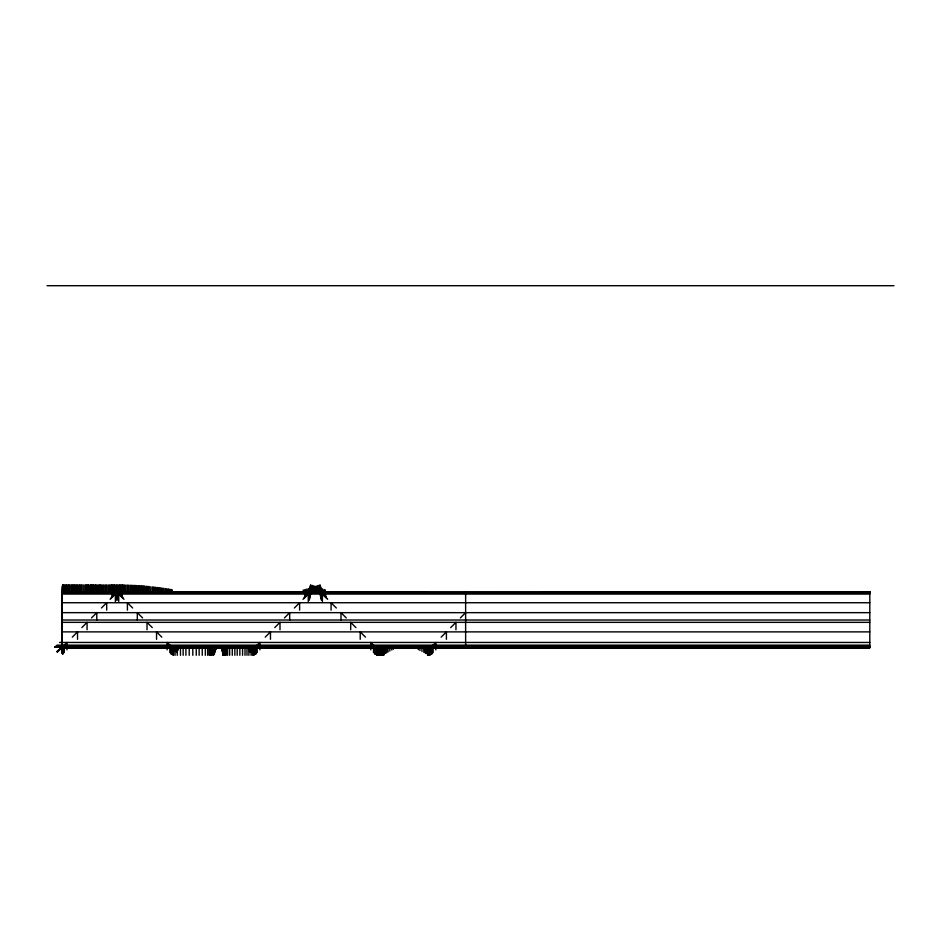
<?xml version="1.0" encoding="UTF-8"?>
<svg xmlns="http://www.w3.org/2000/svg" width="941" height="941" viewBox="0 0 941 941"><rect width="100%" height="100%" fill="white"/><g stroke="black" fill="none" stroke-linecap="round" stroke-linejoin="round"><path stroke-width="1.41" d="M62.247 586.443L62.235 592.418L67.493 589.289M67.728 589.925L62.471 592.301L62.482 585.667M68.046 590.936L62.8 592.183L62.8 584.973M68.293 591.854L63.047 592.148L63.047 584.737M120.072 592.042L114.814 592.171L114.814 584.737M119.307 584.749L119.295 591.96M63.8 584.726L63.788 592.148L69.034 592.148M65.07 584.726L65.047 592.148L70.304 592.148M117.872 592.101L112.614 592.218L112.638 584.784M119.025 592.065L113.779 592.195L113.79 584.761M114.049 592.03L120.342 592.207L120.354 584.773M121.518 593.006L116.261 592.171L121.495 592.242L121.518 584.82M307.06 590.772L312.318 592.454L312.33 585.42M323.61 590.725L318.364 592.465L318.376 585.455M66.282 584.726L66.258 592.16L71.504 592.148M67.046 584.737L67.011 592.16L72.269 592.148M116.143 592.136L110.885 592.242L110.92 584.82M116.849 592.112L111.591 592.23L111.626 584.808M122.553 584.843L122.518 592.042M117.272 592.124L123.224 592.301L123.259 584.879M308.166 591.124L313.424 592.806L313.447 585.784M317.282 585.808L317.258 592.83L321.293 591.489M68.422 584.737L68.387 592.171L73.633 592.148M69.434 584.749L69.387 592.171L74.645 592.16M113.391 592.183L108.133 592.289L108.18 584.855M114.778 592.16L109.521 592.265L109.556 584.843M119.342 592.195L124.6 592.348L124.647 584.926M314.647 591.807L314.682 586.184M316.047 591.818L316.07 586.196M70.904 584.749L70.857 592.183L76.103 592.16M72.081 584.761L72.022 592.195L77.28 592.171M105.51 584.89L105.463 592.312L68.234 592.171M106.674 584.879L106.627 592.301L111.873 592.195M126.047 584.984L125.988 592.136M314.964 592.16L315 586.537M315.741 592.171L315.776 586.549M73.186 584.773L73.116 592.195L78.374 592.171M74.28 584.773L74.21 592.207L80.573 592.183M106.78 592.254L101.522 592.348L101.593 584.914M109.238 592.23L102.851 592.336L102.91 584.902M104.051 584.902L103.981 592.218M127.588 585.043L127.517 592.195M314.212 592.395L314.259 586.772M316.505 592.418L316.552 586.808M75.315 592.218L75.386 584.784M76.586 584.796L76.503 592.23L81.761 592.195M77.644 584.808L77.574 592.23L82.82 592.195M79.044 584.82L78.962 592.242L84.208 592.207M101.722 592.265L96.464 592.348L96.547 584.926M102.851 592.336L97.735 592.348L97.817 584.926M104.039 592.265L98.793 592.348L98.864 584.926M105.639 592.254L99.64 592.348L99.711 584.926M100.464 584.914L100.381 592.254M128.694 592.524L128.764 585.102M312.753 592.854L312.812 587.231M317.976 592.912L318.034 587.302M79.973 584.82L79.891 592.254L90.489 592.336L90.583 584.902M81.173 584.832L81.079 592.265L86.337 592.218M82.22 584.843L82.126 592.277L87.384 592.23M83.808 584.855L83.714 592.289L88.972 592.242M85.196 592.301L85.278 584.867M86.231 584.879L86.137 592.301L91.395 592.254M87.148 584.879L87.054 592.312L92.312 592.254M93.147 592.254L87.889 592.312L87.983 584.89M93.794 592.265L88.536 592.324L88.63 584.89M90.148 584.902L90.054 592.324L74.527 592.218L111.003 592.36M96.464 592.348L91.206 592.336L91.301 584.902M98.135 592.265L92.136 592.336L92.218 584.914M92.971 584.914L92.877 592.277M98.793 592.348L93.571 592.348L93.653 584.914M100.04 592.277L94.782 592.348L94.876 584.914M100.722 592.277L95.476 592.348L95.559 584.926M130.176 592.595L130.27 585.173M319.528 587.819L319.47 592.018L316.823 592.948M131.305 592.654L131.411 585.231M311.306 591.901L311.365 587.678M132.634 592.736L132.752 585.314M309.707 592.395L309.777 588.16M321.104 592.583L321.163 588.384M133.775 592.795L133.904 585.373M134.539 592.842L134.669 585.42M322.363 593.03L322.434 588.831M135.386 592.901L135.528 585.478M308.472 592.759L308.554 588.525M136.445 592.959L136.586 585.537M306.942 591.807L307.001 588.984M323.975 592.195L324.033 589.395M137.739 591.807L137.88 585.631M305.754 592.16L305.813 589.337M325.21 592.642L325.268 589.842M138.739 591.877L138.88 585.702M139.444 591.936L139.597 585.749M140.668 592.018L140.821 585.843M304.366 592.559L304.437 589.725M141.362 592.077L141.526 585.89M303.155 592.889L303.237 590.066M142.115 592.136L142.279 585.949M143.044 592.207L143.22 586.031M143.761 592.265L143.949 586.09M144.208 592.312L144.396 586.125M145.726 592.442L145.926 586.267M146.373 592.501L146.584 586.325M147.208 592.571L147.431 586.396M148.137 592.665L148.36 586.49M149.078 592.759L149.325 586.584M150.572 592.912L150.819 586.737M152.207 591.842L152.43 586.902M153.265 591.96L153.489 587.019M154.465 592.089L154.7 587.16M155.406 592.195L155.641 587.266M156.794 592.371L157.053 587.431M157.876 592.501L158.135 587.572M159.076 592.654L159.347 587.725M160.182 592.795L160.464 587.866M161.299 592.948L161.581 588.019M162.475 591.865L162.699 588.172M163.663 592.03L163.899 588.337M165.145 592.242L165.393 588.548M166.157 592.395L166.404 588.701M167.533 592.607L167.804 588.913M168.31 592.724L168.568 589.042M169.521 592.924L169.792 589.231M170.897 591.901L171.086 589.442M171.591 592.571L171.827 589.654M171.838 592.889L172.05 590.125M57.66 651.772L66.976 642.456L66.976 649.878M72.292 637.139L77.538 631.882L77.538 639.315M81.832 627.6L87.078 622.354L87.078 629.776M91.512 617.919L96.77 612.662L96.77 620.095M101.44 607.992L106.698 602.734L106.698 610.168M110.109 599.323L115.367 594.065L115.367 601.499M250.588 651.772L259.904 642.456L259.904 649.878M265.221 637.139L270.467 631.882L270.467 639.315M274.748 627.6L279.995 622.354L279.995 629.776M284.441 617.919L289.687 612.662L289.687 620.095M294.357 607.992L299.614 602.734L299.614 610.168M303.026 599.323L308.272 594.065L308.272 601.499M426.849 651.443L435.836 642.456L435.836 649.878M441.153 637.139L446.41 631.882L446.41 639.315M450.692 627.6L455.95 622.354L455.95 629.776M460.372 617.919L465.63 612.662M426.508 651.772L431.766 646.514L431.766 653.948M57.342 651.913L62.6 646.82L62.6 654.019M250.282 651.913L255.529 646.82L255.529 654.019M426.191 651.913L431.449 646.82L431.449 654.019M111.014 598.229L116.261 593.171M303.931 598.229L309.177 593.171M57.083 651.819L62.341 647.067L62.341 653.795M250.024 651.819L255.27 647.067L255.27 653.795M425.944 651.819L431.201 647.067L431.201 653.795M111.403 597.3L116.649 592.818M304.319 597.3L309.577 592.818M56.801 651.513L62.059 647.302M249.741 651.513L254.987 647.302L254.987 653.254M425.65 651.513L430.907 647.302L430.907 653.254M111.697 596.382L116.943 592.583M304.625 596.382L309.871 592.583M249.483 651.078L254.74 647.49L254.74 652.925M425.403 651.078L430.66 647.49L430.66 652.925M112.003 595.277L117.26 592.383M304.943 595.277L310.201 592.383M249.212 650.431L254.47 647.655L254.47 653.971M425.132 650.431L430.39 647.655L430.39 653.971M386.269 646.702L383.646 647.749L384.034 654.477M216.054 646.749L213.431 647.761L213.995 654.501M248.977 649.749L254.235 647.761L254.235 654.642M424.897 649.749L430.155 647.761L430.155 654.642M112.285 594.194L117.543 592.242M305.225 594.194L310.483 592.242M322.516 591.089L317.258 592.83L317.258 590.395M386.151 646.949L383.528 647.784L383.716 654.924M215.901 647.055L213.278 647.808L213.701 654.865M386.081 647.09L383.446 647.808L383.846 654.771M387.316 646.938L383.375 647.831L383.481 655.136M218.394 646.879L213.136 647.843L213.407 655.124M248.706 648.796L253.952 647.843L253.952 655.148M424.603 648.796L429.861 647.843L429.861 655.148M388.551 646.914L383.305 647.843L383.599 655.042M112.591 593.006L117.848 592.171M305.531 593.006L310.789 592.171M383.352 655.218L383.222 647.855L388.48 647.196M110.709 592.218L105.463 592.207M848.288 592.371L850.817 592.324M820.717 592.36L869.802 592.148L61.906 592.242L62.059 653.254M829.127 592.36L857.18 592.183L819.317 592.348M848.77 592.36L857.18 592.218L824.928 592.36M629.964 592.771L869.802 592.148L831.938 592.348M840.348 592.371L869.802 592.148L789.852 592.36M841.76 592.36L844.559 592.312M869.802 647.749L61.906 647.749L869.802 647.82L869.802 592.171L833.338 592.36M95.747 592.265L74.527 592.195L119.413 592.36M844.559 592.277L837.549 592.36L857.18 592.195L834.738 592.36M826.327 592.36L863.473 592.171M858.415 592.36L863.473 592.312M812.295 592.36L869.802 592.148L777.231 592.36M796.874 592.36L869.802 592.148L806.684 592.348M615.932 646.938L491.108 647.396M624.024 647.29L701.621 646.938M831.938 592.242L869.802 592.148M755.588 647.008L491.355 647.702M655.324 647.22L680.343 647.114M541.593 592.559L794.063 592.195M478.475 646.961L495.307 646.938M818.835 647.102L743.002 647.384M507.27 647.761L749.295 647.208M47.05 285.699L893.95 285.699M61.906 592.383L869.802 592.383M61.906 592.583L869.802 592.583M61.906 592.818L869.802 592.818M61.906 593.171L869.802 593.171M61.906 594.065L869.802 594.065M61.906 602.734L869.802 602.734M61.906 612.662L869.802 612.662M61.906 620.013L869.802 620.013M61.906 622.354L869.802 622.354M61.906 631.882L869.802 631.882M59.554 642.456L869.802 642.456M56.86 645.15L869.802 645.15M55.813 646.185L869.802 646.185M55.484 646.514L869.802 646.514M55.166 646.82L869.802 646.82M54.907 647.067L869.802 647.067M54.625 647.302L869.802 647.302M61.906 647.49L869.802 647.49M102.581 592.36L61.906 592.148L87.16 592.16M99.781 592.16L427.99 592.595M154.477 592.36L61.906 592.148L301.755 592.771M92.771 592.36L61.906 592.148L134.845 592.36M453.233 646.961L436.401 646.938M87.419 647.079L131.916 647.126M453.233 647.42L315.776 646.938M125.576 647.314L194.999 647.584M453.103 647.714L150.889 646.949M176.12 647.196L443.552 647.784M141.856 592.36L61.906 592.148L125.024 592.348M61.906 592.148L112.402 592.242M61.906 592.301L91.359 592.36L87.16 592.312L90.054 592.277M238.861 647.208L301.438 647.42M213.807 646.961L339.066 647.42M84.349 592.36L74.527 592.207L99.781 592.336M96.97 592.36L74.527 592.195L106.792 592.36M68.234 592.207L98.37 592.36M74.527 592.207L95.57 592.36M80.891 592.324L83.42 592.371M120.742 592.242L124.683 592.371M423.003 647.514L428.261 647.867L428.414 655.301M422.932 647.267L428.19 647.855L428.237 655.242M422.862 647.02L428.12 647.855L428.19 655.195L428.049 646.396M319.905 592.171L325.151 593.006M381.987 648.796L376.741 647.843L376.741 655.148M178.331 648.796L173.085 647.843L173.085 655.148M424.109 647.043L428.049 647.843L428.096 655.03M218.618 646.985L222.558 647.843L222.852 655.112M424.05 646.843L427.99 647.82M425.261 646.949L427.884 647.796L428.037 654.854M309.389 591.513L313.329 592.795M310.471 591.865L313.859 592.971M219.794 646.938L222.429 647.808L222.864 654.854M320.199 592.242L325.457 594.194M116.566 592.242L121.812 594.194M425.179 646.785L427.802 647.773L427.979 654.689M381.705 649.749L376.447 647.761L376.447 654.642M178.049 649.749L172.791 647.761L172.791 654.642M381.458 650.431L376.212 647.655L376.212 653.971M177.814 650.431L172.568 647.655L172.568 653.971M320.493 592.383L325.739 595.277M116.849 592.383L122.107 595.277M381.187 651.078L375.941 647.49L375.941 652.925M177.543 651.078L172.285 647.49L172.285 652.925M320.81 592.583L326.056 596.382M117.166 592.583L122.412 596.382M380.952 651.513L375.694 647.302L375.694 653.254M177.296 651.513L172.038 647.302L172.038 653.254M321.104 592.818L326.362 597.3M117.46 592.818L122.718 597.3M380.658 651.819L375.412 647.067L375.412 653.795M177.002 651.819L171.756 647.067L171.756 653.795M321.493 593.171L326.75 598.229M117.848 593.171L123.106 598.229M380.411 651.913L375.153 646.82L375.153 654.019M176.755 651.913L171.497 646.82L171.497 654.019M327.656 599.323L322.398 594.065L322.398 601.499M336.325 607.992L331.067 602.734L331.067 610.168M346.253 617.919L340.995 612.662L340.995 620.095M355.933 627.6L350.687 622.354L350.687 629.776M365.473 637.139L360.215 631.882L360.215 639.315M380.105 651.772L370.789 642.456L370.789 649.878M176.438 651.772L171.191 646.514L171.191 653.948M124 599.323L118.742 594.065L118.742 601.499M132.657 607.992L127.411 602.734L127.411 610.168M142.585 617.919L137.327 612.662L137.327 620.095M152.277 627.6L147.019 622.354L147.019 629.776M161.805 637.139L156.547 631.882L156.547 639.315M176.096 651.443L167.122 642.456L167.122 649.878M214.513 646.961L215.807 649.266M221.253 646.996L222.546 649.419M215.124 646.373L216.383 648.996M221.053 647.337L221.888 649.196M220.253 646.573L221.076 648.42M214.336 647.126L215.56 650.349M221.417 647.149L222.641 650.478M214.16 647.279L215.289 651.407M221.582 647.302L222.723 651.513M213.983 647.432L214.995 652.372M221.758 647.443L222.782 652.442M222.005 647.608L222.841 653.524M213.736 647.596L214.56 653.477M222.158 647.69L222.864 654.066M213.572 647.69L214.277 654.054M383.904 647.608L384.457 653.619M222.288 647.761L222.864 654.513M384.316 653.936L383.822 647.655L384.175 654.23M384.575 647.255L385.045 653.56M385.504 646.761L385.963 653.078M386.386 646.314L386.81 652.631M387.786 646.89L388.115 651.96M389.668 647.232L389.88 651.043M391.668 647.526L391.797 650.066M393.22 646.738L393.338 649.29M427.873 654.277L427.649 647.702L427.932 654.489M426.955 647.384L427.179 653.948M425.967 646.914L426.179 653.477M425.05 646.491L425.273 653.042M423.697 647.137L423.873 652.384M421.862 647.549L421.991 651.478M419.827 646.573L419.945 650.502M418.239 647.09L418.322 649.702M428.284 655.277L428.12 646.738M465.63 592.171L465.63 647.843M433.142 645.15L433.142 652.583M432.095 646.185L432.095 653.619M429.602 647.867L429.555 655.301M429.319 647.867L429.402 655.301M429.131 647.867L429.225 655.301M428.908 647.867L429.014 655.301M428.814 647.867L428.708 655.301M428.508 647.867L428.59 655.301M383.305 646.596L383.222 647.855M383.034 647.867L383.034 655.301M382.869 647.867L382.869 655.301M382.716 647.867L382.716 655.301M382.54 647.867L382.54 655.301M382.305 647.867L382.305 655.301M381.928 647.867L381.928 655.301M381.446 647.867L381.446 655.301M380.952 647.867L380.952 655.301M380.505 647.867L380.505 655.301M379.964 647.867L379.964 655.301M379.411 647.867L379.411 655.301M378.894 647.867L378.894 655.301M378.482 647.867L378.482 655.301M378.07 647.867L378.07 655.301M377.576 647.867L377.576 655.301M377.247 647.867L377.247 655.301M377.012 647.867L377.012 655.301M374.847 646.514L374.847 653.948M374.518 646.185L374.518 653.619M373.495 645.15L373.495 652.583M321.493 591.195L321.493 600.334M321.104 588.948L321.104 599.158M320.81 587.443L320.81 597.947M320.493 586.184L320.493 596.476M320.199 585.349L320.199 594.994M319.905 584.832L319.905 593.359M318.364 590.019L318.364 592.465M316.047 590.795L316.047 593.218M314.647 590.783L314.647 593.218M313.424 590.395L313.424 592.806M312.318 590.054L312.318 592.454M310.789 584.832L310.789 593.359M310.483 585.349L310.483 594.994M310.201 586.184L310.201 596.476M309.871 587.443L309.871 597.947M309.577 588.948L309.577 599.158M309.177 591.195L309.177 600.334M257.211 645.15L257.211 652.583M256.175 646.185L256.175 653.619M255.834 646.514L255.834 653.948M253.6 647.867L253.6 655.301M252.553 647.867L252.553 655.301M251.071 647.867L251.071 655.301M248.883 647.867L248.883 655.301M246.989 647.867L246.989 655.301M245.001 647.867L245.001 655.301M242.578 647.867L242.578 655.301M239.861 647.867L239.861 655.301M237.191 647.867L237.191 655.301M234.85 647.867L234.85 655.301M232.274 647.867L232.274 655.301M229.651 647.867L229.651 655.301M227.604 647.867L227.604 655.301M226.252 647.867L226.252 655.301M225.228 647.867L225.228 655.301M224.393 647.867L224.393 655.301M223.488 647.867L223.488 655.301M212.172 647.867L212.172 655.301M211.184 647.867L211.184 655.301M210.278 647.867L210.278 655.301M209.161 647.867L209.161 655.301M207.655 647.867L207.655 655.301M205.338 647.867L205.338 655.301M202.256 647.867L202.256 655.301M199.139 647.867L199.139 655.301M196.246 647.867L196.246 655.301M192.811 647.867L192.811 655.301M189.212 647.867L189.212 655.301M185.918 647.867L185.918 655.301M183.154 647.867L183.154 655.301M180.472 647.867L180.472 655.301M177.261 647.867L177.261 655.301M175.061 647.867L175.061 655.301M173.473 647.867L173.473 655.301M170.85 646.185L170.85 653.619M169.815 645.15L169.815 652.583M117.848 584.832L117.848 600.334M117.543 585.349L117.46 599.158M117.26 586.184L117.26 596.476M117.166 587.443L117.166 597.947M116.849 586.184L116.943 597.947M116.649 588.948L116.649 599.158M116.566 585.349L116.566 594.994M116.261 584.832L116.261 600.334M64.282 645.15L64.282 652.583M63.247 646.185L63.247 653.619M62.906 646.514L62.906 653.948M62.8 590.56L62.8 592.183M62.471 588.807L62.471 592.301M62.235 592.171L62.235 647.843M857.18 592.195L836.149 592.36L857.18 592.195"/></g></svg>
